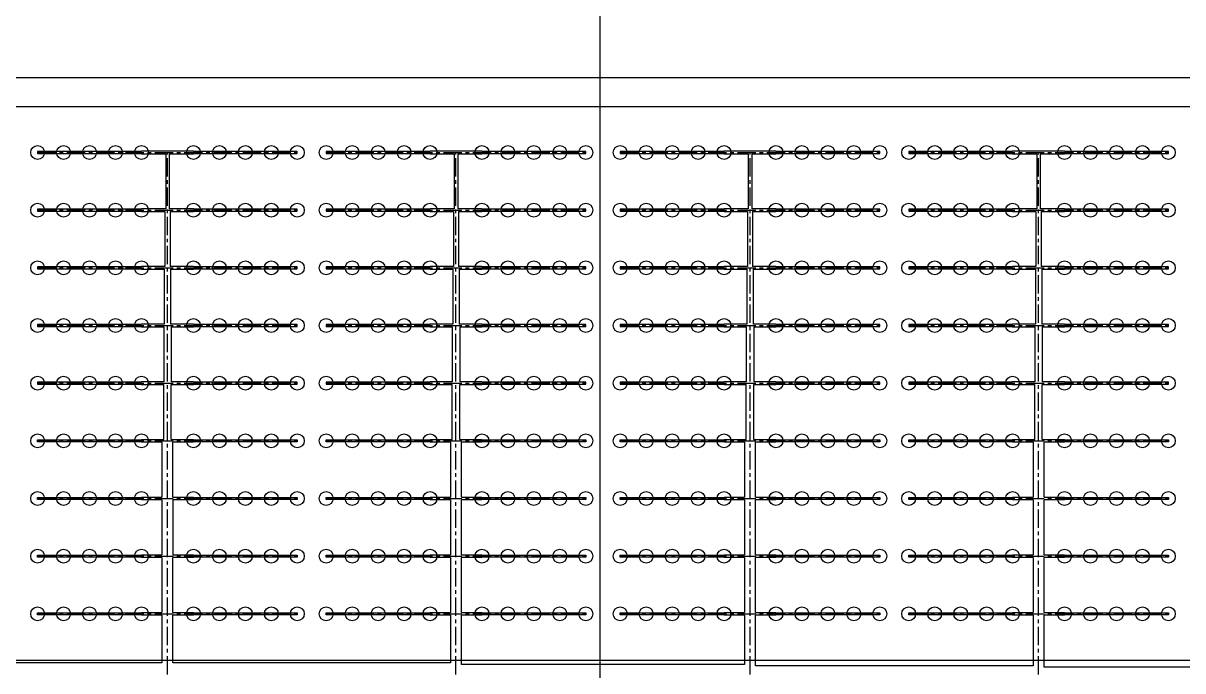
# Model space of a CAD drawing. Header units: millimetres. Extents: x -299291 to 688124, y -407813 to 623474.
# Drawn here: x 231459 to 251554, y 227744 to 238975 of the extents above; entities that cross this region are included whole.
import ezdxf

# ---------------------------------------------------------------- set-up
doc = ezdxf.new("R2010")
doc.units = ezdxf.units.MM
doc.linetypes.add('CENTER', pattern=[50.8, 31.75, -6.35, 6.35, -6.35])
doc.layers.add('轴线', color=6, linetype='CENTER')

msp = doc.modelspace()

# ---------------------------------------------------------------- linework, layer by layer
at = {"color": 2, "ltscale": 10}
msp.add_line((241459.037, 162724.406), (241459.037, 253434.406), dxfattribs=at)
at = {"lineweight": -3, "ltscale": 100}
for p, q in [((186459.037, 238032.406), (266459.037, 238032.406)), ((186459.037, 237532.406), (266459.037, 237532.406)), ((186459.037, 227931.406), (266459.037, 227931.406))]:
    msp.add_line(p, q, dxfattribs=at)
at = {"ltscale": 10}
for p, q in [((231709.037, 236747.406), (231709.037, 236715.406)), ((233509.037, 236747.406), (231709.037, 236747.406)), ((234409.037, 236756.406), (233509.037, 236756.406)), ((233509.037, 236756.406), (233509.037, 236747.406)), ((234409.037, 236747.406), (234409.037, 236756.406)), ((236209.037, 236747.406), (234409.037, 236747.406)), ((236209.037, 236715.406), (236209.037, 236747.406)), ((236709.037, 236747.406), (236709.037, 236715.406)), ((238509.037, 236747.406), (236709.037, 236747.406)), ((239409.037, 236756.406), (238509.037, 236756.406)), ((238509.037, 236756.406), (238509.037, 236747.406)), ((239409.037, 236747.406), (239409.037, 236756.406)), ((241209.037, 236747.406), (239409.037, 236747.406)), ((241209.037, 236715.406), (241209.037, 236747.406)), ((241804.037, 236747.406), (241804.037, 236715.406)), ((243604.037, 236747.406), (241804.037, 236747.406)), ((244504.037, 236756.406), (243604.037, 236756.406)), ((243604.037, 236756.406), (243604.037, 236747.406)), ((244504.037, 236747.406), (244504.037, 236756.406)), ((246304.037, 236747.406), (244504.037, 236747.406)), ((246304.037, 236715.406), (246304.037, 236747.406)), ((246804.037, 236747.406), (246804.037, 236715.406)), ((248604.037, 236747.406), (246804.037, 236747.406)), ((249504.037, 236756.406), (248604.037, 236756.406)), ((248604.037, 236756.406), (248604.037, 236747.406)), ((249504.037, 236747.406), (249504.037, 236756.406)), ((251304.037, 236747.406), (249504.037, 236747.406)), ((251304.037, 236715.406), (251304.037, 236747.406)), ((231709.037, 236715.406), (233509.037, 236715.406)), ((233509.037, 236715.406), (233509.037, 236706.406)), ((233509.037, 236706.406), (233929.037, 236706.406)), ((233929.037, 236706.406), (233929.037, 235756.406)), ((233989.037, 236706.406), (234409.037, 236706.406)), ((233989.037, 236706.406), (233989.037, 235756.406)), ((234409.037, 236706.406), (234409.037, 236715.406)), ((234409.037, 236715.406), (236209.037, 236715.406)), ((236709.037, 236715.406), (238509.037, 236715.406)), ((238509.037, 236715.406), (238509.037, 236706.406)), ((238509.037, 236706.406), (238929.037, 236706.406)), ((238929.037, 236706.406), (238929.037, 235756.406)), ((238989.037, 236706.406), (239409.037, 236706.406)), ((238989.037, 236706.406), (238989.037, 235756.406)), ((239409.037, 236706.406), (239409.037, 236715.406)), ((239409.037, 236715.406), (241209.037, 236715.406)), ((241804.037, 236715.406), (243604.037, 236715.406)), ((243604.037, 236715.406), (243604.037, 236706.406)), ((243604.037, 236706.406), (244024.037, 236706.406)), ((244024.037, 236706.406), (244024.037, 235756.406)), ((244084.037, 236706.406), (244504.037, 236706.406)), ((244084.037, 236706.406), (244084.037, 235756.406)), ((244504.037, 236706.406), (244504.037, 236715.406)), ((244504.037, 236715.406), (246304.037, 236715.406)), ((246804.037, 236715.406), (248604.037, 236715.406)), ((248604.037, 236715.406), (248604.037, 236706.406)), ((248604.037, 236706.406), (249024.037, 236706.406)), ((249024.037, 236706.406), (249024.037, 235756.406)), ((249084.037, 236706.406), (249504.037, 236706.406)), ((249084.037, 236706.406), (249084.037, 235756.406)), ((249504.037, 236706.406), (249504.037, 236715.406)), ((249504.037, 236715.406), (251304.037, 236715.406)), ((231709.037, 235747.406), (231709.037, 235715.406)), ((233509.037, 235747.406), (231709.037, 235747.406)), ((231709.037, 235715.406), (233509.037, 235715.406)), ((233929.037, 235756.406), (233509.037, 235756.406)), ((233509.037, 235756.406), (233509.037, 235747.406)), ((233509.037, 235715.406), (233509.037, 235706.406)), ((234409.037, 235756.406), (233989.037, 235756.406)), ((234409.037, 235747.406), (234409.037, 235756.406)), ((236209.037, 235747.406), (234409.037, 235747.406)), ((234409.037, 235706.406), (234409.037, 235715.406)), ((234409.037, 235715.406), (236209.037, 235715.406)), ((236209.037, 235715.406), (236209.037, 235747.406)), ((236709.037, 235747.406), (236709.037, 235715.406)), ((238509.037, 235747.406), (236709.037, 235747.406)), ((236709.037, 235715.406), (238509.037, 235715.406)), ((238929.037, 235756.406), (238509.037, 235756.406)), ((238509.037, 235756.406), (238509.037, 235747.406)), ((238509.037, 235715.406), (238509.037, 235706.406)), ((239409.037, 235756.406), (238989.037, 235756.406)), ((239409.037, 235747.406), (239409.037, 235756.406)), ((241209.037, 235747.406), (239409.037, 235747.406)), ((239409.037, 235706.406), (239409.037, 235715.406)), ((239409.037, 235715.406), (241209.037, 235715.406)), ((241209.037, 235715.406), (241209.037, 235747.406)), ((241804.037, 235747.406), (241804.037, 235715.406)), ((243604.037, 235747.406), (241804.037, 235747.406)), ((241804.037, 235715.406), (243604.037, 235715.406)), ((244024.037, 235756.406), (243604.037, 235756.406)), ((243604.037, 235756.406), (243604.037, 235747.406)), ((243604.037, 235715.406), (243604.037, 235706.406)), ((244504.037, 235756.406), (244084.037, 235756.406)), ((244504.037, 235747.406), (244504.037, 235756.406)), ((246304.037, 235747.406), (244504.037, 235747.406)), ((244504.037, 235706.406), (244504.037, 235715.406)), ((244504.037, 235715.406), (246304.037, 235715.406)), ((246304.037, 235715.406), (246304.037, 235747.406)), ((246804.037, 235747.406), (246804.037, 235715.406)), ((248604.037, 235747.406), (246804.037, 235747.406)), ((246804.037, 235715.406), (248604.037, 235715.406)), ((249024.037, 235756.406), (248604.037, 235756.406)), ((248604.037, 235756.406), (248604.037, 235747.406)), ((248604.037, 235715.406), (248604.037, 235706.406)), ((249504.037, 235756.406), (249084.037, 235756.406)), ((249504.037, 235747.406), (249504.037, 235756.406)), ((251304.037, 235747.406), (249504.037, 235747.406)), ((249504.037, 235706.406), (249504.037, 235715.406)), ((249504.037, 235715.406), (251304.037, 235715.406)), ((251304.037, 235715.406), (251304.037, 235747.406)), ((233509.037, 235706.406), (233914.037, 235706.406)), ((233914.037, 235706.406), (233914.037, 234756.406)), ((234004.037, 235706.406), (234409.037, 235706.406)), ((234004.037, 235706.406), (234004.037, 234756.406)), ((238509.037, 235706.406), (238914.037, 235706.406)), ((238914.037, 235706.406), (238914.037, 234756.406)), ((239004.037, 235706.406), (239409.037, 235706.406)), ((239004.037, 235706.406), (239004.037, 234756.406)), ((243604.037, 235706.406), (244009.037, 235706.406)), ((244009.037, 235706.406), (244009.037, 234756.406)), ((244099.037, 235706.406), (244504.037, 235706.406)), ((244099.037, 235706.406), (244099.037, 234756.406)), ((248604.037, 235706.406), (249009.037, 235706.406)), ((249009.037, 235706.406), (249009.037, 234756.406)), ((249099.037, 235706.406), (249504.037, 235706.406)), ((249099.037, 235706.406), (249099.037, 234756.406)), ((231709.037, 234747.406), (231709.037, 234715.406)), ((233509.037, 234747.406), (231709.037, 234747.406)), ((231709.037, 234715.406), (233509.037, 234715.406)), ((233914.037, 234756.406), (233509.037, 234756.406)), ((233509.037, 234756.406), (233509.037, 234747.406)), ((233509.037, 234715.406), (233509.037, 234706.406)), ((234409.037, 234756.406), (234004.037, 234756.406)), ((234409.037, 234747.406), (234409.037, 234756.406)), ((236209.037, 234747.406), (234409.037, 234747.406)), ((234409.037, 234706.406), (234409.037, 234715.406)), ((234409.037, 234715.406), (236209.037, 234715.406)), ((236209.037, 234715.406), (236209.037, 234747.406)), ((236709.037, 234747.406), (236709.037, 234715.406)), ((238509.037, 234747.406), (236709.037, 234747.406)), ((236709.037, 234715.406), (238509.037, 234715.406)), ((238914.037, 234756.406), (238509.037, 234756.406)), ((238509.037, 234756.406), (238509.037, 234747.406)), ((238509.037, 234715.406), (238509.037, 234706.406)), ((239409.037, 234756.406), (239004.037, 234756.406)), ((239409.037, 234747.406), (239409.037, 234756.406)), ((241209.037, 234747.406), (239409.037, 234747.406)), ((239409.037, 234706.406), (239409.037, 234715.406)), ((239409.037, 234715.406), (241209.037, 234715.406)), ((241209.037, 234715.406), (241209.037, 234747.406)), ((241804.037, 234747.406), (241804.037, 234715.406)), ((243604.037, 234747.406), (241804.037, 234747.406)), ((241804.037, 234715.406), (243604.037, 234715.406)), ((244009.037, 234756.406), (243604.037, 234756.406)), ((243604.037, 234756.406), (243604.037, 234747.406)), ((243604.037, 234715.406), (243604.037, 234706.406)), ((244504.037, 234756.406), (244099.037, 234756.406)), ((244504.037, 234747.406), (244504.037, 234756.406)), ((246304.037, 234747.406), (244504.037, 234747.406)), ((244504.037, 234706.406), (244504.037, 234715.406)), ((244504.037, 234715.406), (246304.037, 234715.406)), ((246304.037, 234715.406), (246304.037, 234747.406)), ((246804.037, 234747.406), (246804.037, 234715.406)), ((248604.037, 234747.406), (246804.037, 234747.406)), ((246804.037, 234715.406), (248604.037, 234715.406)), ((249009.037, 234756.406), (248604.037, 234756.406)), ((248604.037, 234756.406), (248604.037, 234747.406)), ((248604.037, 234715.406), (248604.037, 234706.406)), ((249504.037, 234756.406), (249099.037, 234756.406)), ((249504.037, 234747.406), (249504.037, 234756.406)), ((251304.037, 234747.406), (249504.037, 234747.406)), ((249504.037, 234706.406), (249504.037, 234715.406)), ((249504.037, 234715.406), (251304.037, 234715.406)), ((251304.037, 234715.406), (251304.037, 234747.406)), ((233509.037, 234706.406), (233904.037, 234706.406)), ((233904.037, 234706.406), (233904.037, 233756.406)), ((234014.037, 234706.406), (234409.037, 234706.406)), ((234014.037, 234706.406), (234014.037, 233756.406)), ((238509.037, 234706.406), (238904.037, 234706.406)), ((238904.037, 234706.406), (238904.037, 233756.406)), ((239014.037, 234706.406), (239409.037, 234706.406)), ((239014.037, 234706.406), (239014.037, 233756.406)), ((243604.037, 234706.406), (243999.037, 234706.406)), ((243999.037, 234706.406), (243999.037, 233756.406)), ((244109.037, 234706.406), (244504.037, 234706.406)), ((244109.037, 234706.406), (244109.037, 233756.406)), ((248604.037, 234706.406), (248999.037, 234706.406)), ((248999.037, 234706.406), (248999.037, 233756.406)), ((249109.037, 234706.406), (249504.037, 234706.406)), ((249109.037, 234706.406), (249109.037, 233756.406)), ((231709.037, 233747.406), (231709.037, 233715.406)), ((233509.037, 233747.406), (231709.037, 233747.406)), ((231709.037, 233715.406), (233509.037, 233715.406)), ((233904.037, 233756.406), (233509.037, 233756.406)), ((233509.037, 233756.406), (233509.037, 233747.406)), ((233509.037, 233715.406), (233509.037, 233706.406)), ((233509.037, 233706.406), (233894.037, 233706.406)), ((233894.037, 233706.406), (233894.037, 232756.406)), ((234409.037, 233756.406), (234014.037, 233756.406)), ((234024.037, 233706.406), (234409.037, 233706.406)), ((234024.037, 233706.406), (234024.037, 232756.406)), ((234409.037, 233747.406), (234409.037, 233756.406)), ((236209.037, 233747.406), (234409.037, 233747.406)), ((234409.037, 233706.406), (234409.037, 233715.406)), ((234409.037, 233715.406), (236209.037, 233715.406)), ((236209.037, 233715.406), (236209.037, 233747.406)), ((236709.037, 233747.406), (236709.037, 233715.406)), ((238509.037, 233747.406), (236709.037, 233747.406)), ((236709.037, 233715.406), (238509.037, 233715.406)), ((238904.037, 233756.406), (238509.037, 233756.406)), ((238509.037, 233756.406), (238509.037, 233747.406)), ((238509.037, 233715.406), (238509.037, 233706.406)), ((238509.037, 233706.406), (238894.037, 233706.406)), ((238894.037, 233706.406), (238894.037, 232756.406)), ((239409.037, 233756.406), (239014.037, 233756.406)), ((239024.037, 233706.406), (239409.037, 233706.406)), ((239024.037, 233706.406), (239024.037, 232756.406)), ((239409.037, 233747.406), (239409.037, 233756.406)), ((241209.037, 233747.406), (239409.037, 233747.406)), ((239409.037, 233706.406), (239409.037, 233715.406)), ((239409.037, 233715.406), (241209.037, 233715.406)), ((241209.037, 233715.406), (241209.037, 233747.406)), ((241804.037, 233747.406), (241804.037, 233715.406)), ((243604.037, 233747.406), (241804.037, 233747.406)), ((241804.037, 233715.406), (243604.037, 233715.406)), ((243999.037, 233756.406), (243604.037, 233756.406)), ((243604.037, 233756.406), (243604.037, 233747.406)), ((243604.037, 233715.406), (243604.037, 233706.406)), ((243604.037, 233706.406), (243989.037, 233706.406)), ((243989.037, 233706.406), (243989.037, 232756.406)), ((244504.037, 233756.406), (244109.037, 233756.406)), ((244119.037, 233706.406), (244504.037, 233706.406)), ((244119.037, 233706.406), (244119.037, 232756.406)), ((244504.037, 233747.406), (244504.037, 233756.406)), ((246304.037, 233747.406), (244504.037, 233747.406)), ((244504.037, 233706.406), (244504.037, 233715.406)), ((244504.037, 233715.406), (246304.037, 233715.406)), ((246304.037, 233715.406), (246304.037, 233747.406)), ((246804.037, 233747.406), (246804.037, 233715.406)), ((248604.037, 233747.406), (246804.037, 233747.406)), ((246804.037, 233715.406), (248604.037, 233715.406)), ((248999.037, 233756.406), (248604.037, 233756.406)), ((248604.037, 233756.406), (248604.037, 233747.406)), ((248604.037, 233715.406), (248604.037, 233706.406)), ((248604.037, 233706.406), (248989.037, 233706.406)), ((248989.037, 233706.406), (248989.037, 232756.406)), ((249504.037, 233756.406), (249109.037, 233756.406)), ((249119.037, 233706.406), (249504.037, 233706.406)), ((249119.037, 233706.406), (249119.037, 232756.406)), ((249504.037, 233747.406), (249504.037, 233756.406)), ((251304.037, 233747.406), (249504.037, 233747.406)), ((249504.037, 233706.406), (249504.037, 233715.406)), ((249504.037, 233715.406), (251304.037, 233715.406)), ((251304.037, 233715.406), (251304.037, 233747.406)), ((231709.037, 232747.406), (231709.037, 232715.406)), ((233509.037, 232747.406), (231709.037, 232747.406)), ((231709.037, 232715.406), (233509.037, 232715.406)), ((233894.037, 232756.406), (233509.037, 232756.406)), ((233509.037, 232756.406), (233509.037, 232747.406)), ((233509.037, 232715.406), (233509.037, 232706.406)), ((233509.037, 232706.406), (233894.037, 232706.406)), ((233894.037, 231756.406), (233894.037, 232706.406)), ((234409.037, 232756.406), (234024.037, 232756.406)), ((234024.037, 232706.406), (234409.037, 232706.406)), ((234024.037, 231756.406), (234024.037, 232706.406)), ((234409.037, 232747.406), (234409.037, 232756.406)), ((236209.037, 232747.406), (234409.037, 232747.406)), ((234409.037, 232706.406), (234409.037, 232715.406)), ((234409.037, 232715.406), (236209.037, 232715.406)), ((236209.037, 232715.406), (236209.037, 232747.406)), ((236709.037, 232747.406), (236709.037, 232715.406)), ((238509.037, 232747.406), (236709.037, 232747.406)), ((236709.037, 232715.406), (238509.037, 232715.406)), ((238894.037, 232756.406), (238509.037, 232756.406)), ((238509.037, 232756.406), (238509.037, 232747.406)), ((238509.037, 232715.406), (238509.037, 232706.406)), ((238509.037, 232706.406), (238894.037, 232706.406)), ((238894.037, 231756.406), (238894.037, 232706.406)), ((239409.037, 232756.406), (239024.037, 232756.406)), ((239024.037, 232706.406), (239409.037, 232706.406)), ((239024.037, 231756.406), (239024.037, 232706.406)), ((239409.037, 232747.406), (239409.037, 232756.406)), ((241209.037, 232747.406), (239409.037, 232747.406)), ((239409.037, 232706.406), (239409.037, 232715.406)), ((239409.037, 232715.406), (241209.037, 232715.406)), ((241209.037, 232715.406), (241209.037, 232747.406)), ((241804.037, 232747.406), (241804.037, 232715.406)), ((243604.037, 232747.406), (241804.037, 232747.406)), ((241804.037, 232715.406), (243604.037, 232715.406)), ((243989.037, 232756.406), (243604.037, 232756.406)), ((243604.037, 232756.406), (243604.037, 232747.406)), ((243604.037, 232715.406), (243604.037, 232706.406)), ((243604.037, 232706.406), (243989.037, 232706.406)), ((243989.037, 231756.406), (243989.037, 232706.406)), ((244504.037, 232756.406), (244119.037, 232756.406)), ((244119.037, 232706.406), (244504.037, 232706.406)), ((244119.037, 231756.406), (244119.037, 232706.406)), ((244504.037, 232747.406), (244504.037, 232756.406)), ((246304.037, 232747.406), (244504.037, 232747.406)), ((244504.037, 232706.406), (244504.037, 232715.406)), ((244504.037, 232715.406), (246304.037, 232715.406)), ((246304.037, 232715.406), (246304.037, 232747.406)), ((246804.037, 232747.406), (246804.037, 232715.406)), ((248604.037, 232747.406), (246804.037, 232747.406)), ((246804.037, 232715.406), (248604.037, 232715.406)), ((248989.037, 232756.406), (248604.037, 232756.406)), ((248604.037, 232756.406), (248604.037, 232747.406)), ((248604.037, 232715.406), (248604.037, 232706.406)), ((248604.037, 232706.406), (248989.037, 232706.406)), ((248989.037, 231756.406), (248989.037, 232706.406)), ((249504.037, 232756.406), (249119.037, 232756.406)), ((249119.037, 232706.406), (249504.037, 232706.406)), ((249119.037, 231756.406), (249119.037, 232706.406)), ((249504.037, 232747.406), (249504.037, 232756.406)), ((251304.037, 232747.406), (249504.037, 232747.406)), ((249504.037, 232706.406), (249504.037, 232715.406)), ((249504.037, 232715.406), (251304.037, 232715.406)), ((251304.037, 232715.406), (251304.037, 232747.406)), ((231709.037, 231715.406), (231709.037, 231747.406)), ((231709.037, 231747.406), (233509.037, 231747.406)), ((233509.037, 231715.406), (231709.037, 231715.406)), ((233509.037, 231747.406), (233509.037, 231756.406)), ((233509.037, 231756.406), (233894.037, 231756.406)), ((233509.037, 231706.406), (233509.037, 231715.406)), ((233864.037, 231706.406), (233509.037, 231706.406)), ((233864.037, 231706.406), (233864.037, 230756.406)), ((234024.037, 231756.406), (234409.037, 231756.406)), ((234409.037, 231706.406), (234054.037, 231706.406)), ((234054.037, 230756.406), (234054.037, 231706.406)), ((234409.037, 231756.406), (234409.037, 231747.406)), ((234409.037, 231747.406), (236209.037, 231747.406)), ((236209.037, 231715.406), (234409.037, 231715.406)), ((234409.037, 231715.406), (234409.037, 231706.406)), ((236209.037, 231747.406), (236209.037, 231715.406)), ((236709.037, 231715.406), (236709.037, 231747.406)), ((236709.037, 231747.406), (238509.037, 231747.406)), ((238509.037, 231715.406), (236709.037, 231715.406)), ((238509.037, 231747.406), (238509.037, 231756.406)), ((238509.037, 231756.406), (238894.037, 231756.406)), ((238509.037, 231706.406), (238509.037, 231715.406)), ((238864.037, 231706.406), (238509.037, 231706.406)), ((238864.037, 231706.406), (238864.037, 230756.406)), ((239024.037, 231756.406), (239409.037, 231756.406)), ((239409.037, 231706.406), (239054.037, 231706.406)), ((239054.037, 230756.406), (239054.037, 231706.406)), ((239409.037, 231756.406), (239409.037, 231747.406)), ((239409.037, 231747.406), (241209.037, 231747.406)), ((241209.037, 231715.406), (239409.037, 231715.406)), ((239409.037, 231715.406), (239409.037, 231706.406)), ((241209.037, 231747.406), (241209.037, 231715.406)), ((241804.037, 231715.406), (241804.037, 231747.406)), ((241804.037, 231747.406), (243604.037, 231747.406)), ((243604.037, 231715.406), (241804.037, 231715.406)), ((243604.037, 231747.406), (243604.037, 231756.406)), ((243604.037, 231756.406), (243989.037, 231756.406)), ((243604.037, 231706.406), (243604.037, 231715.406)), ((243959.037, 231706.406), (243604.037, 231706.406)), ((243959.037, 231706.406), (243959.037, 230756.406)), ((244119.037, 231756.406), (244504.037, 231756.406)), ((244504.037, 231706.406), (244149.037, 231706.406)), ((244149.037, 230756.406), (244149.037, 231706.406)), ((244504.037, 231756.406), (244504.037, 231747.406)), ((244504.037, 231747.406), (246304.037, 231747.406)), ((246304.037, 231715.406), (244504.037, 231715.406)), ((244504.037, 231715.406), (244504.037, 231706.406)), ((246304.037, 231747.406), (246304.037, 231715.406)), ((246804.037, 231715.406), (246804.037, 231747.406)), ((246804.037, 231747.406), (248604.037, 231747.406)), ((248604.037, 231715.406), (246804.037, 231715.406)), ((248604.037, 231747.406), (248604.037, 231756.406)), ((248604.037, 231756.406), (248989.037, 231756.406)), ((248604.037, 231706.406), (248604.037, 231715.406)), ((248959.037, 231706.406), (248604.037, 231706.406)), ((248959.037, 231706.406), (248959.037, 230756.406)), ((249119.037, 231756.406), (249504.037, 231756.406)), ((249504.037, 231706.406), (249149.037, 231706.406)), ((249149.037, 230756.406), (249149.037, 231706.406)), ((249504.037, 231756.406), (249504.037, 231747.406)), ((249504.037, 231747.406), (251304.037, 231747.406)), ((251304.037, 231715.406), (249504.037, 231715.406)), ((249504.037, 231715.406), (249504.037, 231706.406)), ((251304.037, 231747.406), (251304.037, 231715.406)), ((231709.037, 230715.406), (231709.037, 230747.406)), ((231709.037, 230747.406), (233509.037, 230747.406)), ((233509.037, 230715.406), (231709.037, 230715.406)), ((233509.037, 230747.406), (233509.037, 230756.406)), ((233509.037, 230756.406), (233864.037, 230756.406)), ((233509.037, 230706.406), (233509.037, 230715.406)), ((233864.037, 230706.406), (233509.037, 230706.406)), ((233864.037, 230706.406), (233864.037, 229756.406)), ((234054.037, 230756.406), (234409.037, 230756.406)), ((234409.037, 230706.406), (234054.037, 230706.406)), ((234054.037, 230706.406), (234054.037, 229756.406)), ((234409.037, 230756.406), (234409.037, 230747.406)), ((234409.037, 230747.406), (236209.037, 230747.406)), ((236209.037, 230715.406), (234409.037, 230715.406)), ((234409.037, 230715.406), (234409.037, 230706.406)), ((236209.037, 230747.406), (236209.037, 230715.406)), ((236709.037, 230715.406), (236709.037, 230747.406)), ((236709.037, 230747.406), (238509.037, 230747.406)), ((238509.037, 230715.406), (236709.037, 230715.406)), ((238509.037, 230747.406), (238509.037, 230756.406)), ((238509.037, 230756.406), (238864.037, 230756.406)), ((238509.037, 230706.406), (238509.037, 230715.406)), ((238864.037, 230706.406), (238509.037, 230706.406)), ((238864.037, 230706.406), (238864.037, 229756.406)), ((239054.037, 230756.406), (239409.037, 230756.406)), ((239409.037, 230706.406), (239054.037, 230706.406)), ((239054.037, 229756.406), (239054.037, 230706.406)), ((239409.037, 230756.406), (239409.037, 230747.406)), ((239409.037, 230747.406), (241209.037, 230747.406)), ((241209.037, 230715.406), (239409.037, 230715.406)), ((239409.037, 230715.406), (239409.037, 230706.406)), ((241209.037, 230747.406), (241209.037, 230715.406)), ((241804.037, 230715.406), (241804.037, 230747.406)), ((241804.037, 230747.406), (243604.037, 230747.406)), ((243604.037, 230715.406), (241804.037, 230715.406)), ((243604.037, 230747.406), (243604.037, 230756.406)), ((243604.037, 230756.406), (243959.037, 230756.406)), ((243604.037, 230706.406), (243604.037, 230715.406)), ((243959.037, 230706.406), (243604.037, 230706.406)), ((243959.037, 230706.406), (243959.037, 229756.406)), ((244149.037, 230756.406), (244504.037, 230756.406)), ((244504.037, 230706.406), (244149.037, 230706.406)), ((244149.037, 229756.406), (244149.037, 230706.406)), ((244504.037, 230756.406), (244504.037, 230747.406)), ((244504.037, 230747.406), (246304.037, 230747.406)), ((246304.037, 230715.406), (244504.037, 230715.406)), ((244504.037, 230715.406), (244504.037, 230706.406)), ((246304.037, 230747.406), (246304.037, 230715.406)), ((246804.037, 230715.406), (246804.037, 230747.406)), ((246804.037, 230747.406), (248604.037, 230747.406)), ((248604.037, 230715.406), (246804.037, 230715.406)), ((248604.037, 230747.406), (248604.037, 230756.406)), ((248604.037, 230756.406), (248959.037, 230756.406)), ((248604.037, 230706.406), (248604.037, 230715.406)), ((248959.037, 230706.406), (248604.037, 230706.406)), ((248959.037, 230706.406), (248959.037, 229756.406)), ((249149.037, 230756.406), (249504.037, 230756.406)), ((249504.037, 230706.406), (249149.037, 230706.406)), ((249149.037, 229756.406), (249149.037, 230706.406)), ((249504.037, 230756.406), (249504.037, 230747.406)), ((249504.037, 230747.406), (251304.037, 230747.406)), ((251304.037, 230715.406), (249504.037, 230715.406)), ((249504.037, 230715.406), (249504.037, 230706.406)), ((251304.037, 230747.406), (251304.037, 230715.406)), ((231709.037, 229715.406), (231709.037, 229747.406)), ((231709.037, 229747.406), (233509.037, 229747.406)), ((233509.037, 229715.406), (231709.037, 229715.406)), ((233509.037, 229747.406), (233509.037, 229756.406)), ((233509.037, 229756.406), (233864.037, 229756.406)), ((233509.037, 229706.406), (233509.037, 229715.406)), ((233864.037, 229706.406), (233509.037, 229706.406)), ((233864.037, 229706.406), (233864.037, 228756.406)), ((234054.037, 229756.406), (234409.037, 229756.406)), ((234409.037, 229706.406), (234054.037, 229706.406)), ((234054.037, 228756.406), (234054.037, 229706.406)), ((234409.037, 229756.406), (234409.037, 229747.406)), ((234409.037, 229747.406), (236209.037, 229747.406)), ((236209.037, 229715.406), (234409.037, 229715.406)), ((234409.037, 229715.406), (234409.037, 229706.406)), ((236209.037, 229747.406), (236209.037, 229715.406)), ((236709.037, 229715.406), (236709.037, 229747.406)), ((236709.037, 229747.406), (238509.037, 229747.406)), ((238509.037, 229715.406), (236709.037, 229715.406)), ((238509.037, 229747.406), (238509.037, 229756.406)), ((238509.037, 229756.406), (238864.037, 229756.406)), ((238509.037, 229706.406), (238509.037, 229715.406)), ((238864.037, 229706.406), (238509.037, 229706.406)), ((238864.037, 229706.406), (238864.037, 228756.406)), ((239054.037, 229756.406), (239409.037, 229756.406)), ((239409.037, 229706.406), (239054.037, 229706.406)), ((239054.037, 228756.406), (239054.037, 229706.406)), ((239409.037, 229756.406), (239409.037, 229747.406)), ((239409.037, 229747.406), (241209.037, 229747.406)), ((241209.037, 229715.406), (239409.037, 229715.406)), ((239409.037, 229715.406), (239409.037, 229706.406)), ((241209.037, 229747.406), (241209.037, 229715.406)), ((241804.037, 229715.406), (241804.037, 229747.406)), ((241804.037, 229747.406), (243604.037, 229747.406)), ((243604.037, 229715.406), (241804.037, 229715.406)), ((243604.037, 229747.406), (243604.037, 229756.406)), ((243604.037, 229756.406), (243959.037, 229756.406)), ((243604.037, 229706.406), (243604.037, 229715.406)), ((243959.037, 229706.406), (243604.037, 229706.406)), ((243959.037, 229706.406), (243959.037, 228756.406)), ((244149.037, 229756.406), (244504.037, 229756.406)), ((244504.037, 229706.406), (244149.037, 229706.406)), ((244149.037, 228756.406), (244149.037, 229706.406)), ((244504.037, 229756.406), (244504.037, 229747.406)), ((244504.037, 229747.406), (246304.037, 229747.406)), ((246304.037, 229715.406), (244504.037, 229715.406)), ((244504.037, 229715.406), (244504.037, 229706.406)), ((246304.037, 229747.406), (246304.037, 229715.406)), ((246804.037, 229715.406), (246804.037, 229747.406)), ((246804.037, 229747.406), (248604.037, 229747.406)), ((248604.037, 229715.406), (246804.037, 229715.406)), ((248604.037, 229747.406), (248604.037, 229756.406)), ((248604.037, 229756.406), (248959.037, 229756.406)), ((248604.037, 229706.406), (248604.037, 229715.406)), ((248959.037, 229706.406), (248604.037, 229706.406)), ((248959.037, 229706.406), (248959.037, 228756.406)), ((249149.037, 229756.406), (249504.037, 229756.406)), ((249504.037, 229706.406), (249149.037, 229706.406)), ((249149.037, 228756.406), (249149.037, 229706.406)), ((249504.037, 229756.406), (249504.037, 229747.406)), ((249504.037, 229747.406), (251304.037, 229747.406)), ((251304.037, 229715.406), (249504.037, 229715.406)), ((249504.037, 229715.406), (249504.037, 229706.406)), ((251304.037, 229747.406), (251304.037, 229715.406)), ((231709.037, 228715.406), (231709.037, 228747.406)), ((231709.037, 228747.406), (233509.037, 228747.406)), ((233509.037, 228715.406), (231709.037, 228715.406)), ((233509.037, 228747.406), (233509.037, 228756.406)), ((233509.037, 228756.406), (233864.037, 228756.406)), ((233509.037, 228706.406), (233509.037, 228715.406)), ((233864.037, 228706.406), (233509.037, 228706.406)), ((233864.037, 228706.406), (233864.037, 227881.406)), ((234054.037, 228756.406), (234409.037, 228756.406)), ((234409.037, 228706.406), (234054.037, 228706.406)), ((234054.037, 227881.406), (234054.037, 228706.406)), ((234409.037, 228756.406), (234409.037, 228747.406)), ((234409.037, 228747.406), (236209.037, 228747.406)), ((236209.037, 228715.406), (234409.037, 228715.406)), ((234409.037, 228715.406), (234409.037, 228706.406)), ((236209.037, 228747.406), (236209.037, 228715.406)), ((236709.037, 228715.406), (236709.037, 228747.406)), ((236709.037, 228747.406), (238509.037, 228747.406)), ((238509.037, 228715.406), (236709.037, 228715.406)), ((238509.037, 228747.406), (238509.037, 228756.406)), ((238509.037, 228756.406), (238864.037, 228756.406)), ((238509.037, 228706.406), (238509.037, 228715.406)), ((238864.037, 228706.406), (238509.037, 228706.406)), ((238864.037, 228706.406), (238864.037, 227881.406)), ((239054.037, 228756.406), (239409.037, 228756.406)), ((239409.037, 228706.406), (239054.037, 228706.406)), ((239054.037, 227856.406), (239054.037, 228706.406)), ((239409.037, 228756.406), (239409.037, 228747.406)), ((239409.037, 228747.406), (241209.037, 228747.406)), ((241209.037, 228715.406), (239409.037, 228715.406)), ((239409.037, 228715.406), (239409.037, 228706.406)), ((241209.037, 228747.406), (241209.037, 228715.406)), ((241804.037, 228715.406), (241804.037, 228747.406)), ((241804.037, 228747.406), (243604.037, 228747.406)), ((243604.037, 228715.406), (241804.037, 228715.406)), ((243604.037, 228747.406), (243604.037, 228756.406)), ((243604.037, 228756.406), (243959.037, 228756.406)), ((243604.037, 228706.406), (243604.037, 228715.406)), ((243959.037, 228706.406), (243604.037, 228706.406)), ((243959.037, 228706.406), (243959.037, 227856.406)), ((244149.037, 228756.406), (244504.037, 228756.406)), ((244504.037, 228706.406), (244149.037, 228706.406)), ((244149.037, 227831.406), (244149.037, 228706.406)), ((244504.037, 228756.406), (244504.037, 228747.406)), ((244504.037, 228747.406), (246304.037, 228747.406)), ((246304.037, 228715.406), (244504.037, 228715.406)), ((244504.037, 228715.406), (244504.037, 228706.406)), ((246304.037, 228747.406), (246304.037, 228715.406)), ((246804.037, 228715.406), (246804.037, 228747.406)), ((246804.037, 228747.406), (248604.037, 228747.406)), ((248604.037, 228715.406), (246804.037, 228715.406)), ((248604.037, 228747.406), (248604.037, 228756.406)), ((248604.037, 228756.406), (248959.037, 228756.406)), ((248604.037, 228706.406), (248604.037, 228715.406)), ((248959.037, 228706.406), (248604.037, 228706.406)), ((248959.037, 228706.406), (248959.037, 227831.406)), ((249149.037, 228756.406), (249504.037, 228756.406)), ((249504.037, 228706.406), (249149.037, 228706.406)), ((249149.037, 227806.406), (249149.037, 228706.406)), ((249504.037, 228756.406), (249504.037, 228747.406)), ((249504.037, 228747.406), (251304.037, 228747.406)), ((251304.037, 228715.406), (249504.037, 228715.406)), ((249504.037, 228715.406), (249504.037, 228706.406)), ((251304.037, 228747.406), (251304.037, 228715.406)), ((233864.037, 227881.406), (229054.037, 227881.406)), ((238864.037, 227881.406), (234054.037, 227881.406)), ((243959.037, 227856.406), (239054.037, 227856.406)), ((248959.037, 227831.406), (244149.037, 227831.406)), ((253959.037, 227806.406), (249149.037, 227806.406))]:
    msp.add_line(p, q, dxfattribs=at)
for centre in [(231709.037, 236731.406), (232159.037, 236731.406), (232609.037, 236731.406), (233059.037, 236731.406), (233509.037, 236731.406), (234409.037, 236731.406), (234859.037, 236731.406), (235309.037, 236731.406), (235759.037, 236731.406), (236209.037, 236731.406), (236709.037, 236731.406), (237159.037, 236731.406), (237609.037, 236731.406), (238059.037, 236731.406), (238509.037, 236731.406), (239409.037, 236731.406), (239859.037, 236731.406), (240309.037, 236731.406), (240759.037, 236731.406), (241209.037, 236731.406), (241804.037, 236731.406), (242254.037, 236731.406), (242704.037, 236731.406), (243154.037, 236731.406), (243604.037, 236731.406), (244504.037, 236731.406), (244954.037, 236731.406), (245404.037, 236731.406), (245854.037, 236731.406), (246304.037, 236731.406), (246804.037, 236731.406), (247254.037, 236731.406), (247704.037, 236731.406), (248154.037, 236731.406), (248604.037, 236731.406), (249504.037, 236731.406), (249954.037, 236731.406), (250404.037, 236731.406), (250854.037, 236731.406), (251304.037, 236731.406), (231709.037, 235731.406), (232159.037, 235731.406), (232609.037, 235731.406), (233059.037, 235731.406), (233509.037, 235731.406), (234409.037, 235731.406), (234859.037, 235731.406), (235309.037, 235731.406), (235759.037, 235731.406), (236209.037, 235731.406), (236709.037, 235731.406), (237159.037, 235731.406), (237609.037, 235731.406), (238059.037, 235731.406), (238509.037, 235731.406), (239409.037, 235731.406), (239859.037, 235731.406), (240309.037, 235731.406), (240759.037, 235731.406), (241209.037, 235731.406), (241804.037, 235731.406), (242254.037, 235731.406), (242704.037, 235731.406), (243154.037, 235731.406), (243604.037, 235731.406), (244504.037, 235731.406), (244954.037, 235731.406), (245404.037, 235731.406), (245854.037, 235731.406), (246304.037, 235731.406), (246804.037, 235731.406), (247254.037, 235731.406), (247704.037, 235731.406), (248154.037, 235731.406), (248604.037, 235731.406), (249504.037, 235731.406), (249954.037, 235731.406), (250404.037, 235731.406), (250854.037, 235731.406), (251304.037, 235731.406), (231709.037, 234731.406), (232159.037, 234731.406), (232609.037, 234731.406), (233059.037, 234731.406), (233509.037, 234731.406), (234409.037, 234731.406), (234859.037, 234731.406), (235309.037, 234731.406), (235759.037, 234731.406), (236209.037, 234731.406), (236709.037, 234731.406), (237159.037, 234731.406), (237609.037, 234731.406), (238059.037, 234731.406), (238509.037, 234731.406), (239409.037, 234731.406), (239859.037, 234731.406), (240309.037, 234731.406), (240759.037, 234731.406), (241209.037, 234731.406), (241804.037, 234731.406), (242254.037, 234731.406), (242704.037, 234731.406), (243154.037, 234731.406), (243604.037, 234731.406), (244504.037, 234731.406), (244954.037, 234731.406), (245404.037, 234731.406), (245854.037, 234731.406), (246304.037, 234731.406), (246804.037, 234731.406), (247254.037, 234731.406), (247704.037, 234731.406), (248154.037, 234731.406), (248604.037, 234731.406), (249504.037, 234731.406), (249954.037, 234731.406), (250404.037, 234731.406), (250854.037, 234731.406), (251304.037, 234731.406), (231709.037, 233731.406), (232159.037, 233731.406), (232609.037, 233731.406), (233059.037, 233731.406), (233509.037, 233731.406), (234409.037, 233731.406), (234859.037, 233731.406), (235309.037, 233731.406), (235759.037, 233731.406), (236209.037, 233731.406), (236709.037, 233731.406), (237159.037, 233731.406), (237609.037, 233731.406), (238059.037, 233731.406), (238509.037, 233731.406), (239409.037, 233731.406), (239859.037, 233731.406), (240309.037, 233731.406), (240759.037, 233731.406), (241209.037, 233731.406), (241804.037, 233731.406), (242254.037, 233731.406), (242704.037, 233731.406), (243154.037, 233731.406), (243604.037, 233731.406), (244504.037, 233731.406), (244954.037, 233731.406), (245404.037, 233731.406), (245854.037, 233731.406), (246304.037, 233731.406), (246804.037, 233731.406), (247254.037, 233731.406), (247704.037, 233731.406), (248154.037, 233731.406), (248604.037, 233731.406), (249504.037, 233731.406), (249954.037, 233731.406), (250404.037, 233731.406), (250854.037, 233731.406), (251304.037, 233731.406), (231709.037, 232731.406), (232159.037, 232731.406), (232609.037, 232731.406), (233059.037, 232731.406), (233509.037, 232731.406), (234409.037, 232731.406), (234859.037, 232731.406), (235309.037, 232731.406), (235759.037, 232731.406), (236209.037, 232731.406), (236709.037, 232731.406), (237159.037, 232731.406), (237609.037, 232731.406), (238059.037, 232731.406), (238509.037, 232731.406), (239409.037, 232731.406), (239859.037, 232731.406), (240309.037, 232731.406), (240759.037, 232731.406), (241209.037, 232731.406), (241804.037, 232731.406), (242254.037, 232731.406), (242704.037, 232731.406), (243154.037, 232731.406), (243604.037, 232731.406), (244504.037, 232731.406), (244954.037, 232731.406), (245404.037, 232731.406), (245854.037, 232731.406), (246304.037, 232731.406), (246804.037, 232731.406), (247254.037, 232731.406), (247704.037, 232731.406), (248154.037, 232731.406), (248604.037, 232731.406), (249504.037, 232731.406), (249954.037, 232731.406), (250404.037, 232731.406), (250854.037, 232731.406), (251304.037, 232731.406), (231709.037, 231731.406), (232159.037, 231731.406), (232609.037, 231731.406), (233059.037, 231731.406), (233509.037, 231731.406), (234409.037, 231731.406), (234859.037, 231731.406), (235309.037, 231731.406), (235759.037, 231731.406), (236209.037, 231731.406), (236709.037, 231731.406), (237159.037, 231731.406), (237609.037, 231731.406), (238059.037, 231731.406), (238509.037, 231731.406), (239409.037, 231731.406), (239859.037, 231731.406), (240309.037, 231731.406), (240759.037, 231731.406), (241209.037, 231731.406), (241804.037, 231731.406), (242254.037, 231731.406), (242704.037, 231731.406), (243154.037, 231731.406), (243604.037, 231731.406), (244504.037, 231731.406), (244954.037, 231731.406), (245404.037, 231731.406), (245854.037, 231731.406), (246304.037, 231731.406), (246804.037, 231731.406), (247254.037, 231731.406), (247704.037, 231731.406), (248154.037, 231731.406), (248604.037, 231731.406), (249504.037, 231731.406), (249954.037, 231731.406), (250404.037, 231731.406), (250854.037, 231731.406), (251304.037, 231731.406), (231709.037, 230731.406), (232159.037, 230731.406), (232609.037, 230731.406), (233059.037, 230731.406), (233509.037, 230731.406), (234409.037, 230731.406), (234859.037, 230731.406), (235309.037, 230731.406), (235759.037, 230731.406), (236209.037, 230731.406), (236709.037, 230731.406), (237159.037, 230731.406), (237609.037, 230731.406), (238059.037, 230731.406), (238509.037, 230731.406), (239409.037, 230731.406), (239859.037, 230731.406), (240309.037, 230731.406), (240759.037, 230731.406), (241209.037, 230731.406), (241804.037, 230731.406), (242254.037, 230731.406), (242704.037, 230731.406), (243154.037, 230731.406), (243604.037, 230731.406), (244504.037, 230731.406), (244954.037, 230731.406), (245404.037, 230731.406), (245854.037, 230731.406), (246304.037, 230731.406), (246804.037, 230731.406), (247254.037, 230731.406), (247704.037, 230731.406), (248154.037, 230731.406), (248604.037, 230731.406), (249504.037, 230731.406), (249954.037, 230731.406), (250404.037, 230731.406), (250854.037, 230731.406), (251304.037, 230731.406), (231709.037, 229731.406), (232159.037, 229731.406), (232609.037, 229731.406), (233059.037, 229731.406), (233509.037, 229731.406), (234409.037, 229731.406), (234859.037, 229731.406), (235309.037, 229731.406), (235759.037, 229731.406), (236209.037, 229731.406), (236709.037, 229731.406), (237159.037, 229731.406), (237609.037, 229731.406), (238059.037, 229731.406), (238509.037, 229731.406), (239409.037, 229731.406), (239859.037, 229731.406), (240309.037, 229731.406), (240759.037, 229731.406), (241209.037, 229731.406), (241804.037, 229731.406), (242254.037, 229731.406), (242704.037, 229731.406), (243154.037, 229731.406), (243604.037, 229731.406), (244504.037, 229731.406), (244954.037, 229731.406), (245404.037, 229731.406), (245854.037, 229731.406), (246304.037, 229731.406), (246804.037, 229731.406), (247254.037, 229731.406), (247704.037, 229731.406), (248154.037, 229731.406), (248604.037, 229731.406), (249504.037, 229731.406), (249954.037, 229731.406), (250404.037, 229731.406), (250854.037, 229731.406), (251304.037, 229731.406), (231709.037, 228731.406), (232159.037, 228731.406), (232609.037, 228731.406), (233059.037, 228731.406), (233509.037, 228731.406), (234409.037, 228731.406), (234859.037, 228731.406), (235309.037, 228731.406), (235759.037, 228731.406), (236209.037, 228731.406), (236709.037, 228731.406), (237159.037, 228731.406), (237609.037, 228731.406), (238059.037, 228731.406), (238509.037, 228731.406), (239409.037, 228731.406), (239859.037, 228731.406), (240309.037, 228731.406), (240759.037, 228731.406), (241209.037, 228731.406), (241804.037, 228731.406), (242254.037, 228731.406), (242704.037, 228731.406), (243154.037, 228731.406), (243604.037, 228731.406), (244504.037, 228731.406), (244954.037, 228731.406), (245404.037, 228731.406), (245854.037, 228731.406), (246304.037, 228731.406), (246804.037, 228731.406), (247254.037, 228731.406), (247704.037, 228731.406), (248154.037, 228731.406), (248604.037, 228731.406), (249504.037, 228731.406), (249954.037, 228731.406), (250404.037, 228731.406), (250854.037, 228731.406), (251304.037, 228731.406)]:
    msp.add_circle(centre, 120, dxfattribs=at)
at = {"layer": '轴线', "ltscale": 10}
for p, q in [((231709.037, 236731.406), (236209.037, 236731.406)), ((233959.037, 227681.406), (233959.037, 236731.406)), ((236709.037, 236731.406), (241209.037, 236731.406)), ((238959.037, 227681.406), (238959.037, 236731.406)), ((241804.037, 236731.406), (246304.037, 236731.406)), ((244054.037, 227681.406), (244054.037, 236731.406)), ((246804.037, 236731.406), (251304.037, 236731.406)), ((249054.037, 227681.406), (249054.037, 236731.406)), ((231709.037, 235731.406), (236209.037, 235731.406)), ((231709.037, 235731.406), (236209.037, 235731.406)), ((236709.037, 235731.406), (241209.037, 235731.406)), ((236709.037, 235731.406), (241209.037, 235731.406)), ((241804.037, 235731.406), (246304.037, 235731.406)), ((241804.037, 235731.406), (246304.037, 235731.406)), ((246804.037, 235731.406), (251304.037, 235731.406)), ((246804.037, 235731.406), (251304.037, 235731.406)), ((231709.037, 234731.406), (236209.037, 234731.406)), ((231709.037, 234731.406), (236209.037, 234731.406)), ((236709.037, 234731.406), (241209.037, 234731.406)), ((236709.037, 234731.406), (241209.037, 234731.406)), ((241804.037, 234731.406), (246304.037, 234731.406)), ((241804.037, 234731.406), (246304.037, 234731.406)), ((246804.037, 234731.406), (251304.037, 234731.406)), ((246804.037, 234731.406), (251304.037, 234731.406)), ((231709.037, 233731.406), (236209.037, 233731.406)), ((231709.037, 233731.406), (236209.037, 233731.406)), ((236709.037, 233731.406), (241209.037, 233731.406)), ((236709.037, 233731.406), (241209.037, 233731.406)), ((241804.037, 233731.406), (246304.037, 233731.406)), ((241804.037, 233731.406), (246304.037, 233731.406)), ((246804.037, 233731.406), (251304.037, 233731.406)), ((246804.037, 233731.406), (251304.037, 233731.406)), ((231709.037, 232731.406), (236209.037, 232731.406)), ((231709.037, 232731.406), (236209.037, 232731.406)), ((236709.037, 232731.406), (241209.037, 232731.406)), ((236709.037, 232731.406), (241209.037, 232731.406)), ((241804.037, 232731.406), (246304.037, 232731.406)), ((241804.037, 232731.406), (246304.037, 232731.406)), ((246804.037, 232731.406), (251304.037, 232731.406)), ((246804.037, 232731.406), (251304.037, 232731.406)), ((231709.037, 231731.406), (236209.037, 231731.406)), ((231709.037, 231731.406), (236209.037, 231731.406)), ((236709.037, 231731.406), (241209.037, 231731.406)), ((236709.037, 231731.406), (241209.037, 231731.406)), ((241804.037, 231731.406), (246304.037, 231731.406)), ((241804.037, 231731.406), (246304.037, 231731.406)), ((246804.037, 231731.406), (251304.037, 231731.406)), ((246804.037, 231731.406), (251304.037, 231731.406)), ((231709.037, 230731.406), (236209.037, 230731.406)), ((231709.037, 230731.406), (236209.037, 230731.406)), ((236709.037, 230731.406), (241209.037, 230731.406)), ((236709.037, 230731.406), (241209.037, 230731.406)), ((241804.037, 230731.406), (246304.037, 230731.406)), ((241804.037, 230731.406), (246304.037, 230731.406)), ((246804.037, 230731.406), (251304.037, 230731.406)), ((246804.037, 230731.406), (251304.037, 230731.406)), ((231709.037, 229731.406), (236209.037, 229731.406)), ((231709.037, 229731.406), (236209.037, 229731.406)), ((236709.037, 229731.406), (241209.037, 229731.406)), ((236709.037, 229731.406), (241209.037, 229731.406)), ((241804.037, 229731.406), (246304.037, 229731.406)), ((241804.037, 229731.406), (246304.037, 229731.406)), ((246804.037, 229731.406), (251304.037, 229731.406)), ((246804.037, 229731.406), (251304.037, 229731.406)), ((231709.037, 228731.406), (236209.037, 228731.406)), ((236709.037, 228731.406), (241209.037, 228731.406)), ((241804.037, 228731.406), (246304.037, 228731.406)), ((246804.037, 228731.406), (251304.037, 228731.406))]:
    msp.add_line(p, q, dxfattribs=at)

doc.saveas('drawing.dxf')
